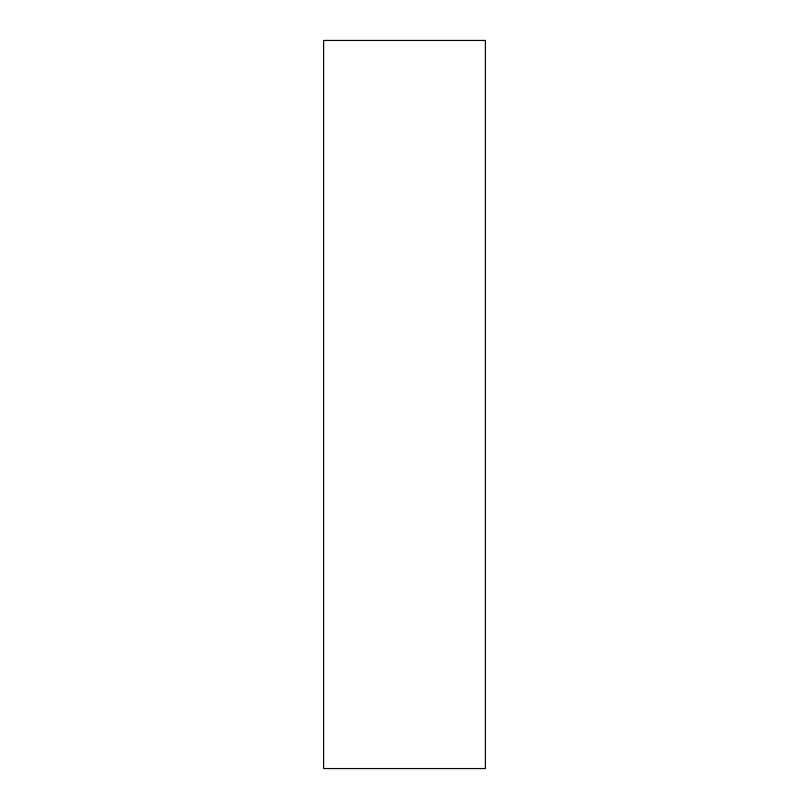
<?xml version="1.0" encoding="UTF-8"?>
<svg xmlns="http://www.w3.org/2000/svg" width="809" height="809" viewBox="0 0 809 809"><rect width="100%" height="100%" fill="white"/><g stroke="black" fill="none" stroke-linecap="round" stroke-linejoin="round"><path stroke-width="1.21" d="M485.4 40.45L323.6 40.45L323.6 768.55L485.4 768.55L485.4 40.45"/></g></svg>
